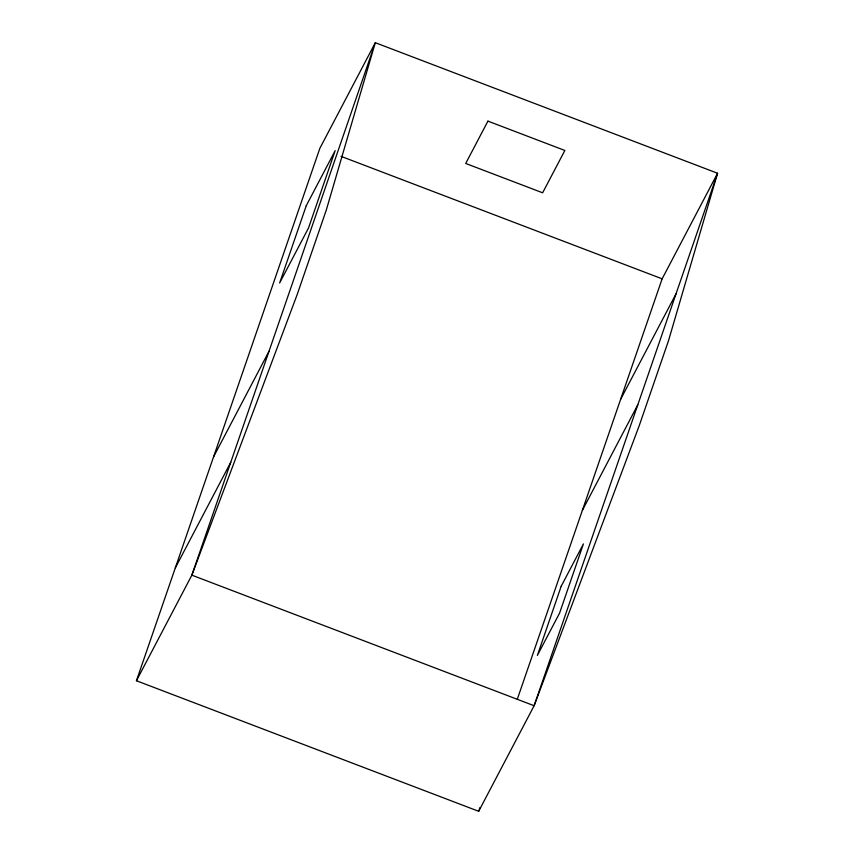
<?xml version="1.0" encoding="UTF-8"?>
<svg xmlns="http://www.w3.org/2000/svg" width="854" height="854" viewBox="0 0 854 854"><rect width="100%" height="100%" fill="white"/><g stroke="black" fill="none" stroke-linecap="round" stroke-linejoin="round"><path stroke-width="1.28" d="M136.437 680.745L319.876 148.276L375.312 42.7L717.563 173.255L668.522 340.661L639.336 425.367L534.124 705.724L478.688 811.3L136.437 680.745L191.862 575.169L297.085 294.811L326.271 210.105L375.312 42.7L191.862 575.169L534.124 705.724L717.563 173.255L662.138 278.831L517.289 699.266M478.688 811.3L479.991 807.521M213.543 456.922L268.978 351.346M175.316 567.899L230.751 462.313M620.591 399.405L676.026 293.819M582.364 510.372L637.799 404.796M341.034 156.346L662.138 278.831M306.266 205.675L279.632 283.005L308.518 227.975L335.163 150.646L306.266 205.675M561.195 586.25L537.369 655.413L559.594 613.076L583.421 543.913L561.195 586.25M487.933 121.129L465.708 163.456L542.632 192.801L564.857 150.464L487.933 121.129"/></g></svg>
